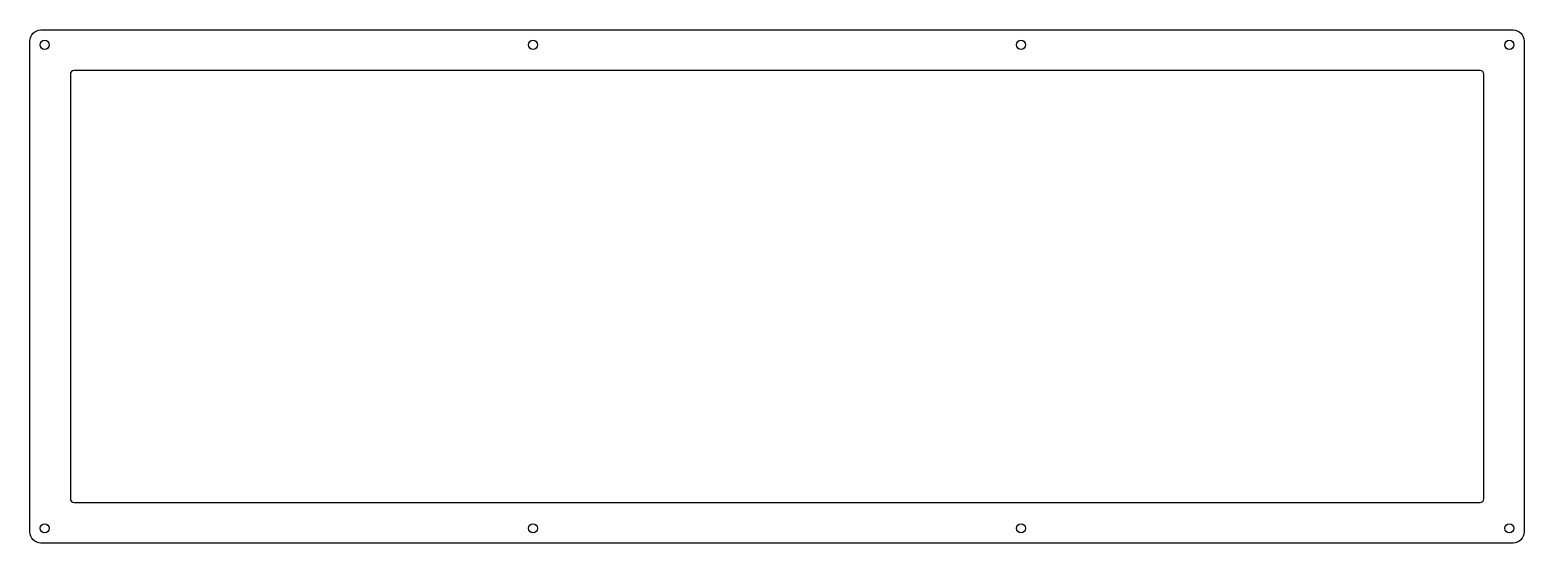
# Model space of a CAD drawing. Header units: millimetres. Extents: x -493 to -88, y 78 to 217.
import ezdxf

# ---------------------------------------------------------------- set-up
doc = ezdxf.new("R2010")
doc.units = ezdxf.units.MM
doc.layers.get('0').update_dxf_attribs({"linetype": 'CONTINUOUS'})

msp = doc.modelspace()

# ---------------------------------------------------------------- linework, layer by layer
for points in [[(-90.55, 77.99), (-490.48, 77.99, -0.414214), (-493.48, 80.99), (-493.48, 214.26, -0.414214), (-490.48, 217.26), (-90.55, 217.26, -0.414214), (-87.55, 214.26), (-87.55, 80.99, -0.414214)], [(-98.51, 90.01), (-98.51, 205.26, 0.414214), (-99.51, 206.26), (-481.49, 206.26, 0.414214), (-482.49, 205.26), (-482.49, 90.01, 0.414214), (-481.49, 89.01), (-99.51, 89.01, 0.414214)]]:
    msp.add_lwpolyline(points, format="xyb", close=True)
for centre in [(-489.48, 213.2), (-356.81, 213.2), (-224.21, 213.2), (-91.55, 213.2), (-489.48, 81.99), (-356.81, 81.99), (-224.21, 81.99), (-91.55, 81.99)]:
    msp.add_circle(centre, 1.25)

doc.saveas('drawing.dxf')
